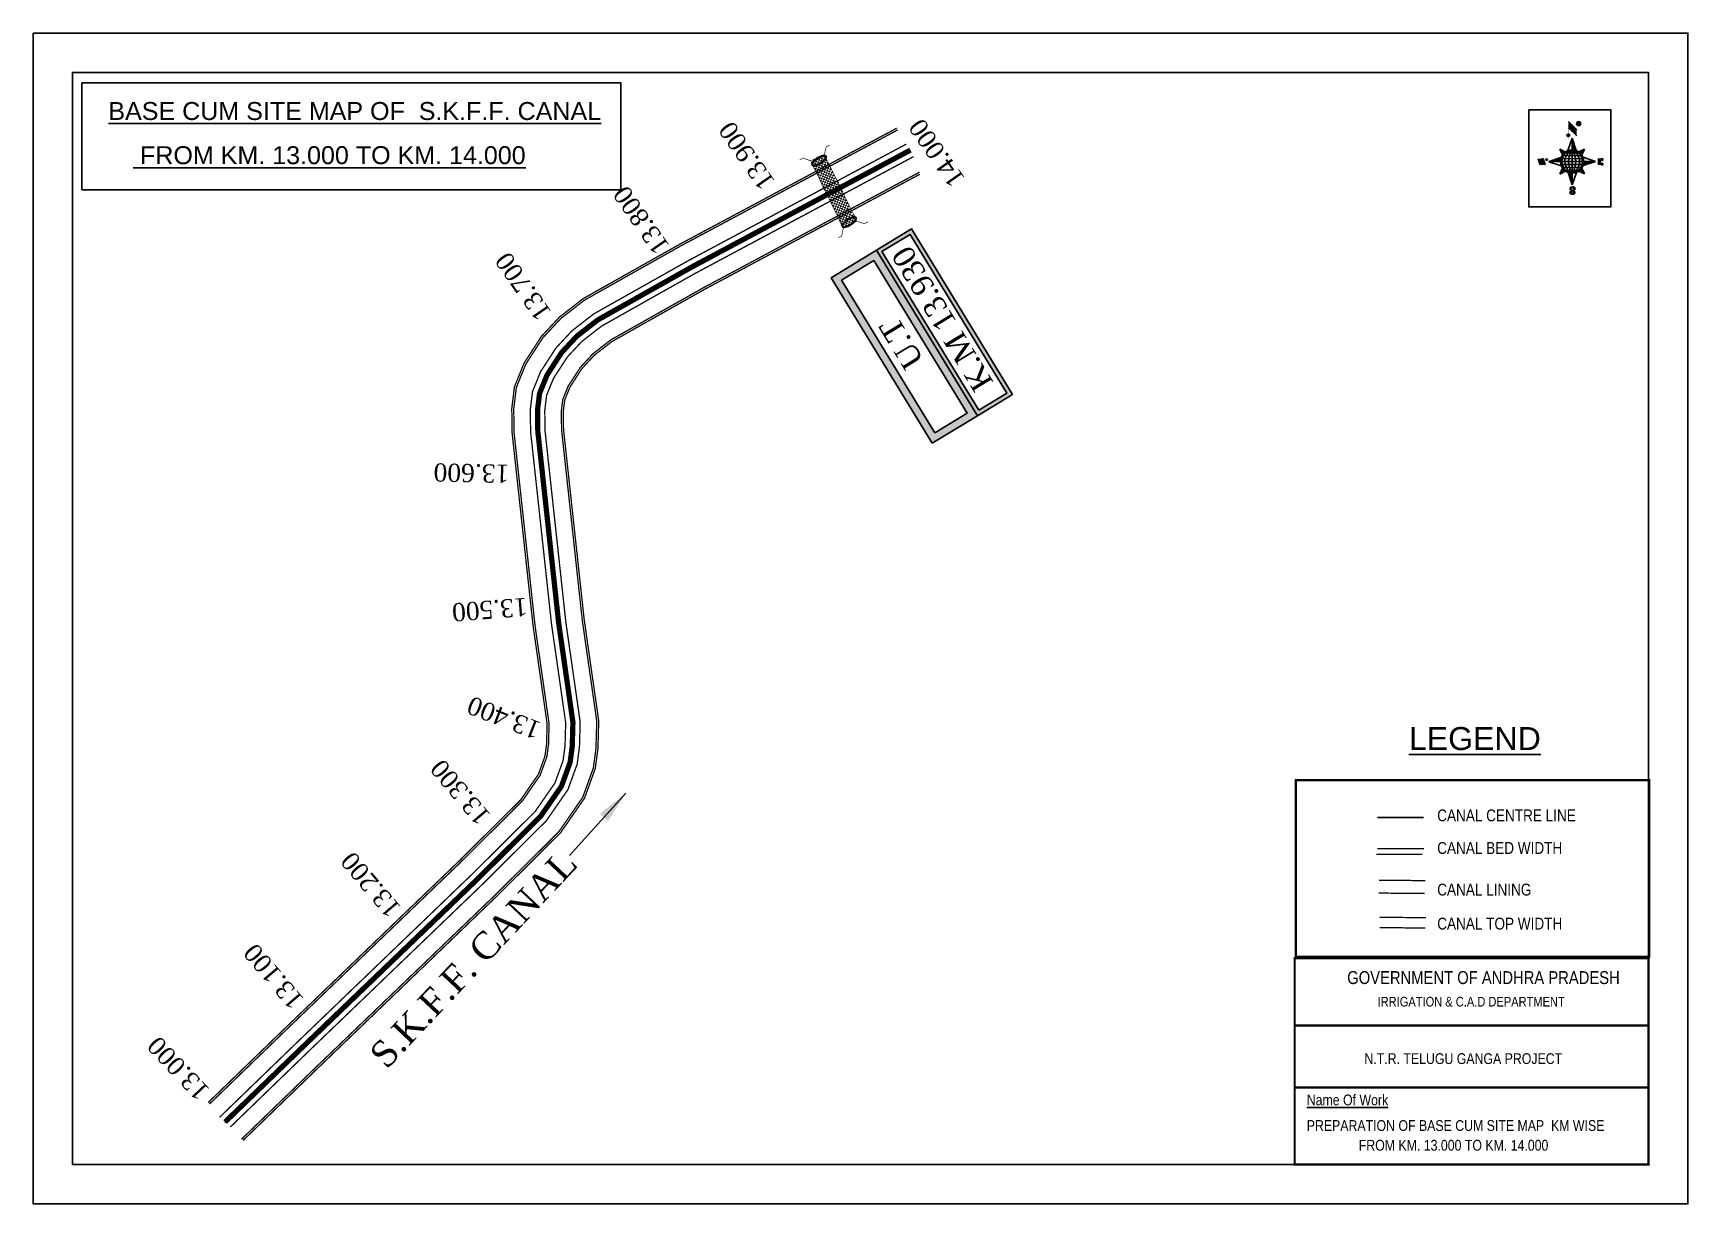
# Model space of a CAD drawing. Header units: inches. Extents: x 17 to 1277, y 8 to 899.
import ezdxf
from ezdxf.enums import TextEntityAlignment as Align

# ---------------------------------------------------------------- set-up
doc = ezdxf.new("R2010")
doc.units = ezdxf.units.IN
doc.header["$MEASUREMENT"] = 0
doc.linetypes.add('ACAD_ISO02W100', pattern=[15, 12, -3])
for name, color, linetype in [('AQUADUCT', 1, 'Continuous'), ('bed with', 5, 'Continuous'), ('BLOCK', 7, 'Continuous'), ('bord', 1, 'Continuous'), ('C LINE COO', 6, 'Continuous'), ('cahnige', 7, 'Continuous'), ('FRAME 025', 7, 'Continuous'), ('laying', 4, 'Continuous'), ('lining', 4, 'Continuous'), ('STREAM', 4, 'Continuous'), ('TABLE', 7, 'Continuous'), ('TEXT', 7, 'Continuous'), ('TITLEBLOCK', 7, 'Continuous'), ('top of bund', 1, 'Continuous'), ('UT', 173, 'ACAD_ISO02W100'), ('V', 6, 'Continuous'), ('ZSTU', 7, 'Continuous')]:
    doc.layers.add(name, color=color, linetype=linetype)
doc.styles.add('5mm', font='times.ttf', dxfattribs={"height": 3})
doc.styles.add('A', font='arial.ttf')
doc.styles.add('ARIALN', font='ARIALN.TTF')
doc.styles.get("Standard").update_dxf_attribs({"font": 'arial.ttf'})
doc.dimstyles.get("Standard").update_dxf_attribs({"dimtxt": 0.18, "dimasz": 0.18, "dimexe": 0.18, "dimexo": 0.0625, "dimgap": 0.09, "dimtad": 0, "dimtih": 1, "dimtoh": 1, "dimdec": 4, "dimzin": 0, "dimdsep": 46, "dimtxsty": 'Standard', "dimcen": 0.09, "dimadec": 0, "dimazin": 0, "dimtfac": 1, "dimtdec": 4, "dimtofl": 0, "dimtmove": 0, "dimatfit": 3, "dimfxl": 1, "dimtolj": 1, "dimtzin": 0, "dimarcsym": 0})
pattern_1 = [(267.2971131487395, (-8720374.9383359, 50637915.13839893), (10.53672553373347, -0.4974314379093613), [])]
pattern_2 = [(357.2971131487395, (-8720374.9383359, 50637915.13839893), (0.4974314379093601, 10.53672553373348), [])]

# ---------------------------------------------------------------- blocks, each defined once
blk = doc.blocks.new('GGF')
at = {"layer": 'STREAM'}
h = blk.add_hatch(dxfattribs=at)
h.set_pattern_fill('DASH', color=256, scale=10, angle=-6.082734917303942, style=0)
h.set_pattern_definition([(353.9172650826961, (-115347.3726237068, 1016.387648081312), (1.375417949938526, 1.110506849590268), [1.25, -1.25])])
h.paths.add_polyline_path([(406186.8358267642, 1485623.894007653), (406186.3350356966, 1485618.16585714), (406185.8342446289, 1485612.437706626), (406242.6024607782, 1485608.895201602), (406242.8636284556, 1485614.639267362), (406243.1247961327, 1485620.383333121)])
at = {"layer": 'laying', "linetype": 'ByBlock', "extrusion": (0, 0, -1)}
for centre in [(406188.8340515448, 1485618.100544371), (406240.8092758137, 1485614.964376942)]:
    blk.add_ellipse(centre, major_axis=(0.4022038884711088, -6.365555352701567), ratio=0.3887167828476952, dxfattribs=at)
at = {"layer": 'laying', "linetype": 'ByBlock'}
for points in [[(406189.2044231551, 1485612.238788546), (406189.1301593552, 1485612.234096231), (406189.0528622998, 1485612.245618227), (406188.8631006061, 1485612.324588027), (406188.7519765225, 1485612.394145026), (406188.5122836892, 1485612.610022701), (406188.3845252309, 1485612.755754402), (406187.9901122551, 1485613.318903608), (406187.7273521348, 1485613.85898441), (406187.2895556467, 1485615.151754198), (406187.1131680161, 1485615.903753204), (406186.8806331598, 1485617.489787864), (406186.8243655579, 1485618.323341603), (406186.8412834518, 1485619.932858505), (406186.9146281564, 1485620.708349793), (406187.1740924141, 1485622.067517512), (406187.3614922329, 1485622.65073727), (406187.7140922088, 1485623.356040432), (406187.8630650354, 1485623.567618286), (406188.1141012118, 1485623.821781273), (406188.2175726035, 1485623.889167762), (406188.3951326545, 1485623.961233407), (406188.4694103668, 1485623.970225642), (406188.6399464445, 1485623.94807565), (406188.7398646418, 1485623.913414563), (406188.9754422541, 1485623.761023998), (406189.1085637353, 1485623.642922326), (406189.3815283708, 1485623.318037364), (406189.5211763898, 1485623.111945711), (406189.9516964495, 1485622.33059618), (406190.2214699374, 1485621.608086816), (406190.6248590543, 1485619.961048005), (406190.7595287117, 1485619.037350996), (406190.8632364098, 1485617.186895084), (406190.8321935693, 1485616.26108243), (406190.6143732872, 1485614.607066808), (406190.4262052957, 1485613.879561222), (406190.055177624, 1485613.01905299), (406189.9016287614, 1485612.765040143), (406189.6325239488, 1485612.445281366), (406189.5169377527, 1485612.35368761), (406189.3392356181, 1485612.260876767), (406189.2716159608, 1485612.243034084), (406189.2044231551, 1485612.238788546)], [(406241.179647424, 1485609.102621116), (406241.1053836241, 1485609.097928802), (406241.0280865688, 1485609.109450798), (406240.838324875, 1485609.188420597), (406240.7272007914, 1485609.257977597), (406240.4875079581, 1485609.473855271), (406240.3597494998, 1485609.619586973), (406239.965336524, 1485610.182736179), (406239.7025764037, 1485610.722816981), (406239.2647799156, 1485612.015586769), (406239.088392285, 1485612.767585774), (406238.8558574287, 1485614.353620435), (406238.7995898268, 1485615.187174174), (406238.8165077207, 1485616.796691076), (406238.8898524253, 1485617.572182364), (406239.149316683, 1485618.931350083), (406239.3367165019, 1485619.514569841), (406239.6893164777, 1485620.219873002), (406239.8382893043, 1485620.431450857), (406240.0893254807, 1485620.685613844), (406240.1927968724, 1485620.753000333), (406240.3703569234, 1485620.825065977), (406240.4446346357, 1485620.834058213), (406240.6151707135, 1485620.811908221), (406240.7150889107, 1485620.777247134), (406240.950666523, 1485620.624856569), (406241.0837880042, 1485620.506754897), (406241.3567526398, 1485620.181869935), (406241.4964006587, 1485619.975778282), (406241.9269207185, 1485619.194428751), (406242.1966942063, 1485618.471919387), (406242.6000833233, 1485616.824880576), (406242.7347529806, 1485615.901183567), (406242.8384606787, 1485614.050727655), (406242.8074178382, 1485613.124915001), (406242.5895975561, 1485611.470899379), (406242.4014295646, 1485610.743393793), (406242.0304018929, 1485609.882885561), (406241.8768530303, 1485609.628872714), (406241.6077482177, 1485609.309113937), (406241.4921620216, 1485609.21752018), (406241.314459887, 1485609.124709338), (406241.2468402297, 1485609.106866655), (406241.179647424, 1485609.102621116)]]:
    blk.add_open_spline(points, degree=3, knots=[0, 0, 0, 0, 0.1890722348827286, 0.1890722348827286, 0.3781444697654573, 0.3781444697654573, 0.567216704648186, 0.567216704648186, 0.9642381621637766, 0.9642381621637766, 1.361259619679367, 1.361259619679367, 1.758281077194958, 1.758281077194958, 2.155302534710549, 2.155302534710549, 2.552323992226139, 2.552323992226139, 2.807761081817867, 2.807761081817867, 3.012439963152372, 3.012439963152372, 3.217118844486876, 3.217118844486876, 3.421797725821381, 3.421797725821381, 3.626476607155885, 3.626476607155885, 3.831155488490389, 3.831155488490389, 4.280922883927905, 4.280922883927905, 4.730690279365422, 4.730690279365422, 5.180457674802938, 5.180457674802938, 5.630225070240454, 5.630225070240454, 5.896844194109022, 5.896844194109022, 6.112115499412711, 6.112115499412711, 6.283185307179586, 6.283185307179586, 6.283185307179586, 6.283185307179586], dxfattribs=at)
at = {"layer": 'UT', "ltscale": 0.2, "const_width": 0.4999999999999999}
for points in [[(406181.0067191261, 1485605.627956516), (406181.2043290924, 1485608.621441158), (406185.8342446289, 1485612.437706626), (406186.3350356966, 1485618.16585714), (406186.8358267643, 1485623.894007653), (406182.485284513, 1485628.02592998), (406182.4731358847, 1485631.025905382)], [(406186.8358267643, 1485623.894007653), (406243.1247961327, 1485620.383333121)], [(406247.6637609265, 1485627.388723734), (406247.5913202798, 1485624.389598469), (406243.1247961327, 1485620.383333121), (406242.8636284556, 1485614.639267362), (406242.6024607783, 1485608.895201602), (406247.1217425518, 1485604.948545771), (406247.2591485833, 1485601.95169416)], [(406185.8342446289, 1485612.437706626), (406242.6024607783, 1485608.895201602)]]:
    blk.add_lwpolyline(points, dxfattribs=at)
blk = doc.blocks.new('*X4')
at = {"color": 0, "linetype": 'Continuous'}
for p, q in [((6321.563175437702, 239.2074203663178), (6322.581924588794, 240.2261695174094)), ((6321.571094283617, 239.3921159075293), (6322.524536642279, 240.3455582661906)), ((6321.579013129532, 239.5768114487408), (6322.467148695763, 240.4649470149719)), ((6321.586931975447, 239.7615069899523), (6322.409760749248, 240.5843357637531)), ((6321.594850821361, 239.9462025311638), (6322.352372802732, 240.7037245125344)), ((6321.602769667276, 240.1308980723753), (6322.294984856217, 240.8231132613157)), ((6321.610688513191, 240.3155936135868), (6322.322610836808, 241.0275159372032)), ((6321.618607359106, 240.5002891547983), (6322.339575221931, 241.2212570176224)), ((6321.670405508729, 239.1378737420482), (6322.639312535309, 240.1067807686281)), ((6321.756101028845, 239.046792566867), (6322.694551492757, 239.9852430307802)), ((6321.767025283511, 240.8254837745006), (6322.356539607053, 241.4149980980416)), ((6321.841796548961, 238.9557113916858), (6322.784401525116, 239.8983163678416)), ((6321.927492069076, 238.8646302165046), (6322.874251557474, 239.8113897049031)), ((6322.013187589191, 238.7735490413234), (6322.964101589832, 239.7244630419646)), ((6322.075863133939, 241.3110983202248), (6322.373503992176, 241.6087391784607)), ((6322.098883109306, 238.6824678661422), (6323.053951622191, 239.637536379026)), ((6322.184578629423, 238.591386690961), (6323.143801654548, 239.5506097160875)), ((6322.270274149538, 238.5003055157798), (6323.233651686906, 239.463683053149)), ((6322.405772691616, 238.4590273625623), (6323.316199320379, 239.3694539913255)), ((6322.536564177177, 238.4130421528257), (6323.436926723143, 239.3134046987925)), ((6322.667355662737, 238.3670569430892), (6323.557654125907, 239.2573554062594)), ((6322.798147148297, 238.3210717333527), (6323.67838152867, 239.2013061137264)), ((6322.928938633857, 238.2750865236161), (6323.799108931434, 239.1452568211934)), ((6323.059730119417, 238.2291013138795), (6323.919836334197, 239.0892075286604)), ((6323.190521604977, 238.183116104143), (6324.040563736961, 239.0331582361274)), ((6323.334898284248, 238.1507160881169), (6324.161291139725, 238.9771089435944)), ((6323.500484499982, 238.1395256085544), (6324.282018542488, 238.9210596510615)), ((6323.666070715716, 238.1283351289918), (6324.389078986148, 238.8513433994243)), ((6323.83165693145, 238.1171446494292), (6324.558435473549, 238.8439231915289)), ((6324.097210919775, 238.2059219424567), (6324.727791960951, 238.8365029836336)), ((6324.341779298861, 238.2737136262468), (6324.897148448353, 238.8290827757383)), ((6324.586347677948, 238.341505310037), (6325.066504935754, 238.821662567843)), ((6324.830916057034, 238.4092969938271), (6325.235861423155, 238.8142423599477)), ((6325.075484436121, 238.4770886776172), (6325.405217910557, 238.8068221520524)), ((6325.401209342145, 238.6260368883443), (6325.574574397958, 238.7994019441571))]:
    blk.add_line(p, q, dxfattribs=at)
blk = doc.blocks.new('*X3')
at = {"color": 0, "linetype": 'Continuous'}
for p, q in [((6324.425409812192, 240.3018877878409), (6324.530098087213, 240.4065760628617)), ((6324.560821561592, 240.2605228419445), (6324.762767368324, 240.4624686486762)), ((6324.696233310992, 240.2191578960481), (6324.995436649435, 240.5183612344908)), ((6324.831645060392, 240.1777929501517), (6325.228105930546, 240.5742538203053)), ((6324.967056809793, 240.1364280042552), (6325.451206401633, 240.6205775960956)), ((6325.102468559193, 240.0950630583588), (6325.626700194168, 240.619294693334)), ((6325.231508829004, 240.0473266328736), (6325.802193986703, 240.6180117905725)), ((6325.335045025791, 239.9740861343645), (6325.976788801136, 240.6158299097086)), ((6325.438581222579, 239.9008456358553), (6326.100204563527, 240.5624689768027)), ((6325.542117419366, 239.8276051373462), (6326.223620325917, 240.5091080438968)), ((6325.645653616154, 239.754364638837), (6326.347036088308, 240.455747110991)), ((6325.749189812941, 239.6811241403279), (6326.470451850699, 240.4023861780851)), ((6325.852726009729, 239.6078836418188), (6326.593867613089, 240.3490252451792)), ((6325.951486090436, 239.5298670272285), (6326.71728337548, 240.2956643122733)), ((6326.036566250415, 239.4381704919113), (6326.840699137871, 240.2423033793674)), ((6326.121646410395, 239.346473956594), (6326.964114900262, 240.1889424464615)), ((6326.206726570374, 239.2547774212767), (6327.055858370612, 240.1039092215148)), ((6326.291806730354, 239.1630808859595), (6327.135785134496, 240.0070592901021)), ((6326.376886890333, 239.0713843506422), (6327.21571189838, 239.9102093586895)), ((6326.461967050313, 238.9796878153249), (6327.295638662264, 239.8133594272769)), ((6326.547047210292, 238.8879912800077), (6327.375565426148, 239.7165094958642)), ((6326.632127370272, 238.7962947446904), (6327.455492190032, 239.6196595644516)), ((6326.717207530251, 238.7045982093731), (6327.535418953916, 239.5228096330389)), ((6326.788410008449, 236.4777036487165), (6327.354219516036, 237.0435131563033)), ((6326.792225928501, 238.6028399123283), (6327.6153457178, 239.4259597016263)), ((6326.838137672734, 238.4719749612643), (6327.695272481684, 239.3291097702136)), ((6326.884049416966, 238.3411100102004), (6327.775199245568, 239.2322598388009)), ((6326.916746160023, 236.7828164955863), (6327.582476853365, 237.4485471889285)), ((6326.9299611612, 238.2102450591364), (6327.853734496604, 239.1340183945408)), ((6326.975872905432, 238.0793801080725), (6327.849127438164, 238.952634640804)), ((6327.003134980726, 237.9298654880686), (6327.844520379724, 238.7712508870673)), ((6327.012515933215, 237.7624697452613), (6327.839913321284, 238.5898671333306)), ((6327.021896885704, 237.5950740024541), (6327.835306262844, 238.4084833795939)), ((6327.031277838193, 237.4276782596467), (6327.830699204404, 238.2270996258572)), ((6327.040658790683, 237.2602825168395), (6327.826092145964, 238.0457158721205)), ((6327.045082311595, 237.087929342456), (6327.810734190693, 237.8535812215537))]:
    blk.add_line(p, q, dxfattribs=at)
blk = doc.blocks.new('H')
at = {"layer": 'bord', "extrusion": (0.0004278845142637609, 0.00479197890903182, 0.9999884268595202)}
h = blk.add_hatch(dxfattribs=at)
h.set_pattern_fill('LINE', color=8, scale=84.38768555040302, angle=-2.702886851260515, style=0)
h.set_pattern_definition(pattern_2)
h.paths.add_polyline_path([(-492.4668010775931, 785.5898788240738, -0.090992046448718), (-447.9625593584497, 775.2324968557805), (-486.4976985411486, 912.0312741750386)])
h = blk.add_hatch(dxfattribs=at)
h.set_pattern_fill('LINE', color=8, scale=84.38768555040302, angle=-92.70288685126052, style=0)
h.set_pattern_definition(pattern_1)
h.paths.add_polyline_path([(-624.8772989658173, 665.1175860036165, -0.09099204644210665), (-614.5199170010164, 709.6218277204316), (-751.3186943142209, 671.0866885515861)])
h = blk.add_hatch(dxfattribs=at)
h.set_pattern_fill('LINE', color=8, scale=84.38768555040302, angle=-92.70288685126052, style=0)
h.set_pattern_definition(pattern_1)
h.paths.add_polyline_path([(-245.5531129193259, 647.210278397426), (-371.9945082624909, 653.17938094493, -0.09099204644878103), (-382.3518902289215, 608.6751392250881)])
h = blk.add_hatch(dxfattribs=at)
h.set_pattern_fill('LINE', color=8, scale=84.38768555040302, angle=-2.702886851260515, style=0)
h.set_pattern_definition(pattern_2)
h.paths.add_polyline_path([(-504.4050061509479, 532.7070881242398, -0.090992046448718), (-548.909247870557, 543.064470092766), (-510.3741086877417, 406.2656927765347)])
at = {"layer": 'bord', "extrusion": (0.0004278845142637604, 0.00479197890903182, 0.9999884268595203)}
for p, q in [((-516.2384251924814, 1087.08582315594, -1217.145331720205), (-431.5311611755169, 993.9857607749291, -1216.735438367611)), ((-538.2690597721958, 773.6536562892143, -1215.633927328097), (-487.0181812191731, 906.212239655666, -1216.291082326422)), ((-519.3860571105615, 1020.408509141766, -1216.824464901347), (-434.678793075087, 927.3084467682056, -1216.414571548796)), ((-487.0181812191731, 906.212239655666, -1216.291082326422), (-492.9870239489828, 779.7722960542887, -1215.682623766277)), ((-487.0181812191731, 906.212239655666, -1216.291082326422), (-448.4827650671941, 769.4150330077391, -1215.652034309381)), ((-626.736305744329, 793.7732813858893, -1215.692487060367), (-566.811349663476, 760.1895317081362, -1215.557193835181)), ((-626.736305744329, 793.7732813858893, -1215.692487060367), (-584.1428260545363, 746.9596384149045, -1215.486379775655)), ((-598.946746484784, 730.9517588270828, -1215.4033350249), (-626.736305744329, 793.7732813858893, -1215.692487060367)), ((-421.3357812265749, 753.3219341966324, -1215.586531535218), (-358.5136001041974, 781.1110481221694, -1215.746578873753)), ((-358.5136001041974, 781.1110481221694, -1215.746578873753), (-405.3276889660046, 738.5181495659053, -1215.522440984547)), ((-358.5136001041974, 781.1110481221694, -1215.746578873753), (-392.0976094479556, 721.1868434431963, -1215.445049781629)), ((-864.6667208376457, 700.9117660832126, -1215.145683569252), (-846.8602190883248, 637.7003116968554, -1214.850391321915)), ((-846.885899517627, 700.0723706756253, -1215.149269383754), (-829.079397758178, 636.8609162860084, -1214.853977136408)), ((-829.1050781964441, 699.2329752675723, -1215.152855198257), (-811.2985764592304, 636.0215208844747, -1214.857562950931)), ((-829.1050781964441, 699.2329752675723, -1215.152855198257), (-811.3242568973801, 698.393579858588, -1215.156441012743)), ((-811.3242568973801, 698.393579858588, -1215.156441012743), (-793.5177551378147, 635.1821254740935, -1214.861148765422)), ((-751.8386587080895, 665.2704204607289, -1215.023166955395), (-615.0399729244527, 703.8051171880215, -1215.266361263119)), ((-751.8386587080895, 665.2704204607289, -1215.023166955395), (-625.3972626964678, 659.3013864478562, -1215.048666080719)), ((-619.2784603905748, 614.0198538512923, -1214.834293591338), (-751.8386587080895, 665.2704204607289, -1215.023166955395)), ((-639.398133254319, 525.5536567845847, -1214.401751538512), (-605.8141239105607, 585.4778614635579, -1214.703280630637)), ((-639.398133254319, 525.5536567845847, -1214.401751538512), (-592.5840443923953, 568.1465553403832, -1214.625889427719)), ((-576.5759521321743, 553.3427707091905, -1214.561798877043), (-639.398133254319, 525.5536567845847, -1214.401751538512)), ((-371.1754276144202, 512.8914235194679, -1214.455843351893), (-431.1003836950404, 546.475173198618, -1214.591136577086)), ((-371.1754276144202, 512.8914235194679, -1214.455843351893), (-413.7689073036308, 559.7050664918497, -1214.661950636613)), ((-398.9649868734996, 575.7129460782744, -1214.74499538736), (-371.1754276144202, 512.8914235194679, -1214.455843351893)), ((-246.0730746499612, 641.3942844460253, -1215.12516345687), (-382.8717604242847, 602.859587718267, -1214.881969149149)), ((-378.6332729603746, 692.6448510554619, -1215.314036820931), (-246.0730746499612, 641.3942844460253, -1215.12516345687)), ((-372.5144706616993, 647.363318458898, -1215.099664331546), (-246.0730746499612, 641.3942844460253, -1215.12516345687)), ((-213.4791469212505, 669.2951450282708, -1215.272811938016), (-216.710715676134, 600.8397693103179, -1214.943388670676)), ((-197.1518122339039, 599.9164343632292, -1214.947333066632), (-193.9202434780891, 668.3718100786209, -1215.276756333961)), ((-510.8935521394596, 400.4524652508553, -1213.857248085843), (-549.4289682914387, 537.2496718976181, -1214.496296102879)), ((-459.6426735860878, 533.0110486173071, -1214.514403084168), (-510.8935521394596, 400.4524652508553, -1213.857248085843)), ((-504.9247094094171, 526.8924088519998, -1214.465706645989), (-510.8935521394596, 400.4524652508553, -1213.857248085843))]:
    blk.add_line(p, q, dxfattribs=at)
at = {"layer": 'bord', "color": 8, "linetype": 'ByBlock', "extrusion": (0.0004278845142637604, 0.00479197890903182, 0.9999884268595203)}
for p, q in [((-386.4701403837535, 711.3830894059502, -1215.400477790083), (-605.4730712235323, 721.7215742594562, -1215.35631111762)), ((-410.8462962137419, 744.2142448802479, -1215.547375515144), (-578.1125475389999, 752.110393114388, -1215.51364266185)), ((-492.9872379411827, 779.772306161467, -1215.682623723144), (-504.9247094094171, 526.8924088519998, -1214.465706645989)), ((-372.5145726100891, 647.3634304928128, -1215.099664824794), (-625.3973747401615, 659.3012845208868, -1215.048665544341)), ((-378.0217974673142, 615.9429816137999, -1214.946740470406), (-622.87451776542, 627.5017590741627, -1214.897360629442)), ((-375.037429585529, 679.1629559395369, -1215.250969739694), (-619.8901498829364, 690.7217333998997, -1215.201589898729)), ((-392.4388761268347, 584.9431407540105, -1214.792019251512), (-611.441806967312, 595.2816256079823, -1214.747852579053)), ((-419.7993998112506, 554.5543218990788, -1214.634687707282), (-587.06565113744, 562.4504701336846, -1214.600954853988))]:
    blk.add_line(p, q, dxfattribs=at)
at = {"layer": 'bord', "extrusion": (0.0004278845142637604, 0.00479197890903182, 0.9999884268595203)}
for points, const_width, elevation in [([(-522.0131121619479, 959.550775259228), (-515.7175743466119, 1092.906934415961)], 1.60540055982536, -1212.142843617219), ([(-434.158262363472, 933.1277235058805), (-427.8627245295095, 1066.483882669366)], 1.60540055982536, -1212.142843617219), ([(-870.0736340994383, 707.00824508073), (-846.3658724653925, 705.889038352192)], 0.6421602239301444, -1212.142843617219), ([(-828.5594987093612, 642.6768581911618), (-855.2307305332708, 643.935965762368)], 0.6421602239301444, -1212.142843617219), ([(-828.5594987093612, 642.676858191162), (-820.953748198869, 677.9586989512691)], 0.6421602239301444, -1212.142843617223), ([(-810.7786774830411, 641.8374531447001), (-784.1074456587239, 640.5783455765209)], 0.6421602239301444, -1212.142843617222), ([(-792.9978562549747, 640.9980480956772), (-781.589230506466, 693.9208092413096)], 0.6421602239301444, -1212.142843617218), ([(-177.0730277270245, 604.8086065300355), (-225.9702860934822, 607.1169704015771)], 0.7063762463231584, -1212.142843617222), ([(-222.7385766651839, 675.5731321041832), (-173.8413183107752, 673.2647682324088)], 0.7063762463231584, -1212.142843617221), ([(-194.785239975681, 644.8497587676384), (-185.0057882997701, 644.3880859934699)], 0.7063762463231584, -1212.14284361722)]:
    blk.add_lwpolyline(points, dxfattribs=dict(at, const_width=const_width, elevation=elevation))
for points, const_width, elevation in [([(-413.6616245851993, 1073.140134249887, 1), (-397.6117714248124, 1057.729118476532, 1)], 22.25077962579039, -1212.14284361722), ([(-530.3419430367337, 949.5474510251247, 1), (-519.6420409089901, 939.2734405104861, 1)], 14.83385308386026, -1212.142843617223), ([(-775.9087905502321, 696.5833098740303, 1), (-769.4888492682775, 690.418903565154, 1)], 8.900311850316152, -1212.142843617216), ([(-180.1423226412179, 617.9784816729323, 1), (-173.0803872516442, 611.1976347345654, 1)], 9.790343035347762, -1212.142843617219), ([(-177.8339587833615, 666.8757400336997, 1), (-170.7720233739972, 660.0948930920731, 1)], 9.790343035347762, -1212.142843617223), ([(-489.8397168474219, 361.7280028313068, 1), (-498.0671858660056, 369.1142257457323, 1)], 11.05656073458609, -1212.142843617215), ([(-525.1949096693778, 321.5505605205689, 1), (-533.4223786795214, 328.9367834347616, 1)], 11.05656073458609, -1212.142843617218)]:
    blk.add_lwpolyline(points, format="xyb", close=True, dxfattribs=dict(at, const_width=const_width, elevation=elevation))
for points, elevation in [([(-537.0436544864716, 317.3909783906986), (-530.686771839954, 310.4778530870033), (-519.7848077441001, 306.8033377354246), (-504.8555995545785, 306.8996049665207), (-493.8614930827366, 309.9751672386152), (-486.3299612487816, 317.6739007300386), (-486.5193926708707, 325.7780890813514), (-490.6180678635317, 333.2605072774198), (-493.5031616341619, 336.2254691210802), (-502.816804350885, 340.8534958871466), (-522.4580017436219, 347.2728260433129), (-530.4257294404489, 351.5824209563287), (-533.6858260648524, 354.5525017987891), (-537.4013079778782, 362.629807892173), (-536.9549017110166, 373.3508360361672), (-530.0284934418471, 380.6827556172281), (-520.0052991440441, 384.0716307398478), (-503.5000552259427, 384.2213990291513), (-492.5323047870551, 379.8708521119993), (-487.1463343054379, 373.2710396641844)], -1212.142843617219), ([(-522.4539065143929, 347.5728294925347), (-526.1949835211592, 353.7751140225195), (-527.7518298353394, 360.6227161141025), (-527.9156661629893, 370.6019260344024), (-525.8991041315983, 375.4503632916039), (-521.3202371541029, 381.1640017041664), (-514.5251386848048, 384.3718976443916)], -1212.142843617221), ([(-504.8555995545785, 306.8996049665207), (-499.0047943263154, 312.3708361831504), (-496.9585419834797, 319.3942984564654), (-497.4612851235933, 326.5275708001649), (-501.2415295758961, 335.3559093211365), (-509.2361390522836, 343.1915685721062)], -1212.142843617219)]:
    blk.add_lwpolyline(points, dxfattribs=dict(at, elevation=elevation))
for centre, radius in [((-405.6366979898718, 1065.434626361347, -1212.142843617228), 22.25077962579068), ((-524.9919919744626, 944.4104457636145, -1212.142843617225), 14.83385308386045), ((-498.4359036135794, 659.1484834742021, -1212.142843617229), 126.5822129822759), ((-772.6988199003781, 693.5011067149355, -1212.142843617225), 8.900311850316273), ((-176.6113549475952, 614.5880582008385, -1212.142843617227), 9.7903430353479), ((-174.3029910778062, 663.4853165630027, -1212.142843617225), 9.7903430353479), ((-493.9534513636986, 365.4211142832808, -1212.142843617226), 11.05656073458623), ((-529.3086441806488, 325.2436719765011, -1212.142843617227), 11.05656073458623)]:
    blk.add_circle(centre, radius, dxfattribs=at)
at = {"layer": 'bord', "color": 8, "linetype": 'ByBlock', "extrusion": (0.0004278845142637604, 0.00479197890903182, 0.9999884268595203)}
for centre, radius, start, end in [((-481.5018944916621, 658.3490694805806, -1212.142843617225), 127.7124113124745, 94.925359787212, 259.6690604518324), ((-436.7958279077627, 656.2386032006533, -1212.142843617224), 140.8227119427793, 113.2864437035868, 241.3079765329169), ((-315.8862391595549, 650.5307512261786, -1212.142843617227), 222.3100112361417, 142.5891607921548, 212.0052594442485), ((-560.0761933124097, 662.0583738566748, -1212.142843617224), 140.8227119427793, 293.2864437035868, 61.30797653291689), ((-680.9857820597445, 667.7662258302183, -1212.142843617228), 222.3100112361417, 322.5891607921548, 32.00525944424854), ((-515.3701267285685, 659.9479075753505, -1212.142843617227), 127.7124113124745, 274.925359787212, 79.66906045183244)]:
    blk.add_arc(centre, radius, start, end, dxfattribs=at)
at = {"layer": 'bord', "extrusion": (0.0004278845142637604, 0.00479197890903182, 0.9999884268595203)}
for points in [[(-515.7175743148887, 1092.906934417125, -1212.142843617227), (-431.0104934413977, 999.8058030862261, -1212.142843617227), (-518.8653432401063, 1026.22885483189, -1212.142843617227), (-434.1582623484545, 933.1277235084416, -1212.142843617227)], [(-864.1466936911305, 706.7284433981881, -1212.142843617225), (-846.3658724649268, 705.889038353589, -1212.142843617225), (-846.34031992468, 643.5162632348297, -1212.142843617225), (-828.5594986876497, 642.6768581867381, -1212.142843617225)], [(-828.5850512369768, 705.049633307593, -1212.142843617229), (-810.804230031204, 704.2102282608984, -1212.142843617229), (-810.778677482168, 641.8374531481927, -1212.142843617229), (-792.9978562541016, 640.9980480994025, -1212.142843617229)], [(-193.4002216503151, 674.1881137788835, -1212.142843617225), (-196.6319310673212, 605.7319520774413, -1212.142843617225), (-212.9591249906118, 675.1114593302475, -1212.142843617225), (-216.1908344065701, 606.6552976257785, -1212.142843617225)]]:
    blk.add_solid(points, dxfattribs=at)
at = {"layer": 'bord', "extrusion": (0.0004278845142637604, 0.00479197890903182, 0.9999884268595203), "xscale": 7.977342409717546, "yscale": 7.977342408231451, "zscale": 7.977342408476333, "rotation": 138.0840426661453}
for name, p in [('*X3', (38300.50170925955, -31929.38484708802, -1212.14284361722)), ('*X4', (38314.39702652739, -31950.87734303279, -1212.142843617221))]:
    blk.add_blockref(name, p, dxfattribs=at)
blk = doc.blocks.new('KKKK')
at = {"layer": 'cahnige', "color": 1, "style": '5mm'}
blk.add_text('S.K.F.F. CANAL', height=20, rotation=19.17575196103324, dxfattribs=at).set_placement((317677.4122226578, 1602113.842723922))
at = {"layer": 'ZSTU', "color": 1}
blk.add_leader([(317936.5890996025, 1602216.386606737), (317876.4517492132, 1602194.156370309)], dimstyle='Standard', override={"dimasz": 25, "dimgap": 0.09, "dimtad": 0}, dxfattribs=at)

msp = doc.modelspace()

# ---------------------------------------------------------------- hatches: boundary and pattern name
at = {"layer": 'C LINE COO'}
h = msp.add_hatch(color=200, dxfattribs=at)
h.paths.add_polyline_path([(737.1588734330446, 612.0777966698587), (663.4115019240719, 732.8896135836329), (684.8772700808779, 745.9930004828565), (758.6246415903163, 625.1811835686166)], flags=16)
h.paths.add_polyline_path([(736.151112332039, 607.9118242407638), (659.2455294949771, 733.8973746848714), (685.8850311821163, 750.1589729114856), (762.7906140189455, 624.1734224678438)])
h = msp.add_hatch(color=135, dxfattribs=at)
h.set_gradient(color1=(141, 177, 78), color2=(107, 135, 59), one_color=1, tint=0.3799999952316284)
h.paths.add_polyline_path([(703.7173391632107, 594.8113243272018), (632.7692913310905, 711.0373319764111), (657.3445255998824, 726.038835784835), (728.292573431537, 609.8128281360913)], flags=16)
h.paths.add_polyline_path([(701.8163352681161, 586.952785427631), (624.9107524310541, 712.9383358712729), (659.2455294949771, 733.8973746848714), (736.151112332039, 607.9118242407638)])

# ---------------------------------------------------------------- linework, layer by layer
at = {"linetype": 'ByBlock'}
for points in [[(17.12411965223255, 899.1317657178223), (1277.124119652233, 899.1317657178223), (1277.124119652233, 8.13176571782229), (17.12411965223255, 8.13176571782229)], [(1247.124119652233, 38.13176571782229), (47.12411965223255, 38.13176571782229), (47.12411965223255, 869.1317657178223), (1247.124119652233, 869.1317657178223)]]:
    msp.add_lwpolyline(points, close=True, dxfattribs=at)
at = {"linetype": 'ByBlock', "elevation": -0.07930076625332136}
msp.add_lwpolyline([(1155.889613877546, 840.8663083770733), (1218.5264166024, 840.8663083770733), (1218.5264166024, 766.8120862205468), (1155.889613877546, 766.8120862205468)], close=True, dxfattribs=at)
at = {"layer": 'bed with', "const_width": 1}
for points in [[(681.9116318924073, 814.6253741611216), (515.8812588420999, 725.8856296017256), (443.9894373975996, 685.4144996916365), (427.5058807863108, 672.6277763526376), (415.214923331777, 659.4340330631893), (403.5253361172228, 641.4214032280214), (397.3739988456084, 626.2541050842918), (395.7156644489452, 612.6220028779425), (395.9219668900197, 595.9243925583504), (411.8391103137121, 449.5693543119777), (422.6475014717736, 374.2792910164643), (422.1540987172932, 356.7786873920776), (420.6587511728587, 345.4908600092821), (414.5020719589385, 328.5065733764276), (399.4084901591715, 306.7589624162719), (351.7525990932783, 259.3788204458032), (218.5783995537506, 131.5008113358125), (159.137471884461, 74.04345735646335)], [(687.4934567258763, 805.1361401753455), (521.1725089735421, 716.241089545605), (450.0915304180537, 676.2264194553208), (434.949487029314, 664.4803427946243), (423.918844483823, 652.6394860837098), (413.3242316983826, 636.3141159188889), (408.1169689699611, 623.474614062994), (406.7239033666276, 612.0231162693307), (406.9146009255502, 596.5885265885807), (422.7542575018317, 450.9459648350675), (433.6696663438062, 374.9104281304825), (433.1336690982873, 355.8990317552306), (431.4068166427616, 342.8636591380417), (424.3554958566976, 323.4113457707643), (407.8742776564042, 299.6643567310601), (359.4403687223395, 251.510698701204), (226.2103682618774, 123.5791078113906), (167.2412458239425, 66.57781468512972)], [(1076.083538564069, 278.4651813031595), (1072.935843159824, 278.5073867658574), (1040.77660240201, 278.4848117967557)], [(1074.963084409044, 274.0599233838219), (1072.907764032048, 274.0874818795781), (1040.115429157654, 274.0644624935884), (1039.878975798755, 274.0736297382463)]]:
    msp.add_lwpolyline(points, dxfattribs=at)
at = {"layer": 'BLOCK', "color": 4}
for p in [(596.9390350437909, 762.9730061902154), (508.117713032728, 715.2035705423403), (423.8989017088035, 660.68696937216), (404.6855404828395, 566.2146707751743), (415.5899016195046, 465.9511907821942), (427.9153664969792, 365.9681312825486), (381.0289579486427, 280.7300748570777), (308.717739936693, 210.4303313334893), (235.9708377932267, 140.5764929234937), (163.4127997124753, 70.52662054514063)]:
    msp.add_point(p, dxfattribs=at)
at = {"layer": 'C LINE COO', "const_width": 4}
msp.add_lwpolyline([(685.1633534815348, 810.1270499850579), (518.526883907821, 721.0633595736653), (447.0404839078266, 680.8204595734786), (431.2276839078124, 668.554059573631), (419.5668839078, 656.0367595734496), (408.4247839078027, 638.8677595734551), (402.7454839077847, 624.8643595736429), (401.2197839077864, 612.3225595736366), (401.418283907785, 596.2564595734656), (417.2966839077719, 450.2576595735226), (428.1585839077899, 374.5948595734734), (427.6438839077902, 356.3388595736541), (426.0327839078101, 344.1772595736619), (419.4287839078181, 325.958959573596), (403.6413839077879, 303.211659573666), (355.5964839078089, 255.4447595735036), (222.394383907814, 127.5399595736015), (163.389336322057, 70.50394013984611)], dxfattribs=at)
at = {"layer": 'C LINE COO', "color": 105}
for points in [[(701.8163352681161, 586.952785427631), (624.9107524310541, 712.9383358712729), (659.2455294949771, 733.8973746848714), (736.151112332039, 607.9118242407638)], [(703.7173391632107, 594.8113243272018), (632.7692913310905, 711.0373319764111), (657.3445255998824, 726.038835784835), (728.292573431537, 609.8128281360913)]]:
    msp.add_lwpolyline(points, close=True, dxfattribs=at)
at = {"layer": 'C LINE COO'}
msp.add_point((626.9642236397206, 779.0208383874923), dxfattribs=at)
at = {"layer": 'FRAME 025', "lineweight": -3, "const_width": 1.636994106223717}
for points in [[(978.5695634362357, 330.5541852539826), (1247.677728610726, 330.5541852539826), (1247.677728610726, 196.3258313256737), (978.5695634362357, 196.3258313256737)], [(977.6504192519071, 195.1862839918539), (1247.124119652233, 195.1862839918539), (1247.124119652233, 38.13176571782229), (977.6504192519071, 38.13176571782229)]]:
    msp.add_lwpolyline(points, close=True, dxfattribs=at)
for points in [[(977.6504192519071, 143.896041951324), (1247.124119652233, 143.896041951324)], [(977.6504192519071, 96.76226884377671), (1247.124119652233, 96.76226884377671)], [(977.6504192519071, 38.13176571782229), (1247.124119652233, 38.13176571782229)]]:
    msp.add_lwpolyline(points, dxfattribs=at)
at = {"layer": 'lining', "const_width": 1}
for points in [[(675.5094858046807, 825.4903603384226), (509.8203723277267, 736.9330118481956), (436.9997672106558, 695.939027961991), (418.9795681805419, 681.9602911550973), (405.2449772848933, 667.2168777854603), (392.301146633313, 647.2715686913069), (385.0684148850571, 629.437885708823), (383.1062271432904, 613.3080002665009), (383.3304042675601, 595.1636572144415), (399.336305352773, 447.9925095312718), (410.0221126182307, 373.5563521405637), (409.5774999171564, 357.7862929398615), (408.347330725491, 348.5001991893586), (403.2154227670118, 334.3429249976251), (389.7113153895781, 314.8855107468042), (342.9466084273601, 268.3913962621663), (209.8363263063085, 140.574762645825), (151.4662462493008, 84.15252155456243)], [(691.9935321813985, 793.254537225417), (527.2333954879152, 705.1937072991349), (457.0812006049975, 665.7018911849663), (443.4757996350829, 655.1478279921647), (433.8887905307067, 644.8566413614388), (424.5484211822924, 630.4639504556034), (420.4225529305124, 620.2908334384628), (419.3333406722824, 611.3371188807722), (419.5061635480099, 597.3492619324896), (435.2570624627708, 452.5228096157733), (446.2950551973492, 375.6333670063831), (445.710267898424, 354.8914262074467), (443.7182370901293, 339.8543199579652), (435.6421450486243, 317.5749941495668), (417.5714524259976, 291.5378084005278), (368.2463593882578, 242.4981228848409), (234.9524415093194, 114.5051565013781), (175.8249500578106, 57.35077921528851)], [(1041.797560794658, 254.4281676350582), (1066.505435870525, 254.2438308535565), (1077.18571228409, 254.121192168859)], [(1041.759514771083, 244.6653202431697), (1068.610826831923, 244.4603027137417), (1076.6535949861, 244.367884715968)]]:
    msp.add_lwpolyline(points, dxfattribs=at)
at = {"layer": 'top of bund', "color": 1, "const_width": 1}
for points in [[(674.7681072140415, 826.7949184330135), (509.0988382189254, 738.2481764009643), (436.1676636170316, 697.191947994237), (417.9645309655763, 683.0713048220567), (404.0580789459938, 668.1434069191527), (390.964933599492, 647.9680169606071), (383.6034644135809, 629.8169072118543), (381.6051036545261, 613.3896666219879), (381.8314087172341, 595.0730934829406), (397.847876190762, 447.8047899146985), (408.5190901356702, 373.4702879888426), (408.0802857743412, 357.9062459810592), (406.8816854341141, 348.8584538537033), (401.8717740536969, 335.0377287622031), (388.5568898217472, 315.8529569766905), (341.8982762052048, 269.4643219545904), (208.7956033006496, 141.6549949445251), (150.3971956543111, 85.20537157002387)], [(692.3702308963705, 791.7550654024307), (527.9549295967165, 703.8785427463662), (457.9133041986217, 664.4489711527202), (444.4908368500484, 654.0368143252052), (435.0756888696062, 643.9301122277465), (425.8846342161134, 629.7675021863032), (421.8875034019886, 619.9118119354315), (420.8344641610467, 611.2554525252852), (421.0051590983359, 597.4398256639905), (436.7454916247818, 452.7105292323466), (447.7980776799097, 375.7194311581042), (447.2074820412392, 354.7714731662489), (445.1838823815062, 339.4960652936205), (436.9857937619392, 316.8801903849889), (418.7258779938285, 290.5703621706415), (369.2946916104131, 241.4251971924167), (235.9931645149783, 113.424924202678), (176.9958099409425, 56.39634106093568)]]:
    msp.add_lwpolyline(points, dxfattribs=at)
at = {"layer": 'top of bund', "const_width": 1}
for points in [[(1042.323468264223, 226.2201330698516), (1066.905934283889, 226.0402244463984), (1077.742867012189, 225.9157921862278)], [(1077.314282938519, 218.0610245977949), (1069.398772432033, 218.1519841518674), (1042.465378259688, 218.3544258055698)]]:
    msp.add_lwpolyline(points, dxfattribs=at)
at = {"layer": 'V', "color": 6, "const_width": 0.2291791748713203}
msp.add_lwpolyline([(1075.926870861587, 302.0818664989855), (1073.325362970501, 302.1167484782126), (1040.730398734829, 302.093867641357)], dxfattribs=at)
at = {"layer": 'V', "color": 6}
msp.add_lwpolyline([(1040.730398734829, 302.093867641357), (1075.926870861587, 302.0818664989855)], dxfattribs=at)
at = {"layer": 'ZSTU'}
msp.add_lwpolyline([(54.23881664019537, 861.187422879222), (464.6387405424331, 861.187422879222), (464.6387405424331, 779.910216180091), (54.23881664019537, 779.910216180091)], close=True, dxfattribs=at)
at = {"layer": 'ZSTU', "color": 200}
for points in [[(736.151112332039, 607.9118242407638), (659.2455294949771, 733.8973746848714), (685.8850311821163, 750.1589729114856), (762.7906140189455, 624.1734224678438)], [(737.1588734330446, 612.0777966698587), (663.4115019240719, 732.8896135836329), (684.8772700808779, 745.9930004828565), (758.6246415903163, 625.1811835686166)]]:
    msp.add_lwpolyline(points, close=True, dxfattribs=at)

# ---------------------------------------------------------------- block references
at = {"layer": 'AQUADUCT', "color": 1, "xscale": 0.0703495379661093, "yscale": 0.07034953800030053, "zscale": 0.07034953795990817, "rotation": 3.078330607406165}
msp.add_blockref('H', (1226.522637827119, 757.3877908577632, 85.37877273951607), dxfattribs=at)
at = {"layer": 'laying', "color": 6, "linetype": 'ByBlock', "rotation": 299.5342093610554}
msp.add_blockref('GGF', (-1492191.599238399, -378113.8745899366), dxfattribs=at)
at = {"layer": 'ZSTU', "rotation": 27.58452918483801}
msp.add_blockref('KKKK', (460589.3261349, -1566992.140782854), dxfattribs=at)

# ---------------------------------------------------------------- texts
at = {"layer": 'cahnige', "style": '5mm'}
for s, rotation, p in [('13.900', 124.8883976012098, (582.5335441462532, 785.9846297166731)), ('14.000', 124.8883976012098, (727.257917255368, 788.1096376501445)), ('13.800', 124.8883976012098, (502.1875223553226, 736.9735255157065)), ('13.700', 124.8883976012098, (412.3496953862788, 686.4723831566006)), ('13.600', 178.7707745941057, (379.8463540172972, 570.545412315936)), ('13.500', 184.4170638268323, (393.1116640989505, 469.4495633316182)), ('13.400', 158.7194613758048, (404.9394930835417, 373.9915105432227)), ('13.300', 130.3110148863908, (366.2966219868114, 303.7198812991336)), ('13.200', 130.3110148863908, (298.1030805450002, 233.357027929458)), ('13.100', 130.3110148863908, (224.1010231526172, 163.591285882001)), ('13.000', 133.2377244325324, (152.4300673991976, 94.8363094357263))]:
    msp.add_text(s, height=13.87570660934272, rotation=rotation, dxfattribs=at).set_placement(p)
at = {"layer": 'TABLE', "extrusion": (0.000201441454039347, 0.004806825185374128, 0.9999884268595203), "style": 'A'}
msp.add_text('%%ULEGEND', height=17.48189337469546, rotation=359.9999445040718, dxfattribs=at).set_placement((1114.92131059958, 362.2660017096728, 1.965966022478458), align=Align.MIDDLE)
at = {"layer": 'TEXT', "color": 6}
for s, p in [('%%UBASE CUM SITE MAP OF  S.K.F.F. CANAL', (74.43123934147407, 833.0220911094874)), ('%%U FROM KM. 13.000 TO KM. 14.000', (93.24273642434964, 799.4140529196665))]:
    msp.add_text(s, height=13.65549494767889, dxfattribs=at).set_placement(p)
at = {"layer": 'TITLEBLOCK', "extrusion": (0.000201441454039347, 0.004806825185374128, 0.9999884268595203), "style": 'ARIALN'}
for s, height, p in [('CANAL CENTRE LINE', 9.013083895298594, (1086.245557008386, 299.2749372427423, 1.657398870149405)), ('CANAL BED WIDTH', 9.013083895298594, (1086.245557009026, 274.4536811043668, 1.538086052612323)), ('CANAL LINING', 9.013083895298594, (1086.245557008386, 242.8090336750419, 1.385974007034298)), ('CANAL TOP WIDTH', 9.013083895298594, (1086.245557008677, 216.9170472193535, 1.261514316588272)), ('GOVERNMENT OF ANDHRA PRADESH ', 9.8219646373423, (1017.716655573886, 175.4443514224234, -0.2384237955021886)), ('IRRIGATION & C.A.D DEPARTMENT', 7.366473478006725, (1040.845755693648, 158.3317161092569, -0.243282485930982)), ('N.T.R. TELUGU GANGA PROJECT', 8.184970531118584, (1030.823640479186, 114.6003038486834, -0.1905554466987015)), ('%%UName Of Work', 8.184970531118584, (986.9224482718251, 83.13284651802854, -0.3506594851233559)), ('PREPARATION OF BASE CUM SITE MAP  KM WISE', 8.184970531118584, (986.9224482717087, 63.67792013304726, -0.4441769956350688))]:
    msp.add_text(s, height=height, rotation=359.9999445040718, dxfattribs=at).set_placement(p)
at = {"layer": 'TITLEBLOCK', "style": 'ARIALN'}
msp.add_text(' FROM KM. 13.000 TO KM. 14.000', height=8.184970531118584, rotation=359.999944504713, dxfattribs=at).set_placement((1023.921384387738, 48.66958537483139))
at = {"layer": 'ZSTU', "style": '5mm'}
for s, p in [('K.M 13.930', (748.7581233219546, 633.2718774368476)), ('U.T', (695.9003400813392, 650.0642205709081))]:
    msp.add_text(s, height=16.84298922994374, rotation=121.4012174263516, dxfattribs=at).set_placement(p)

doc.saveas('drawing.dxf')
